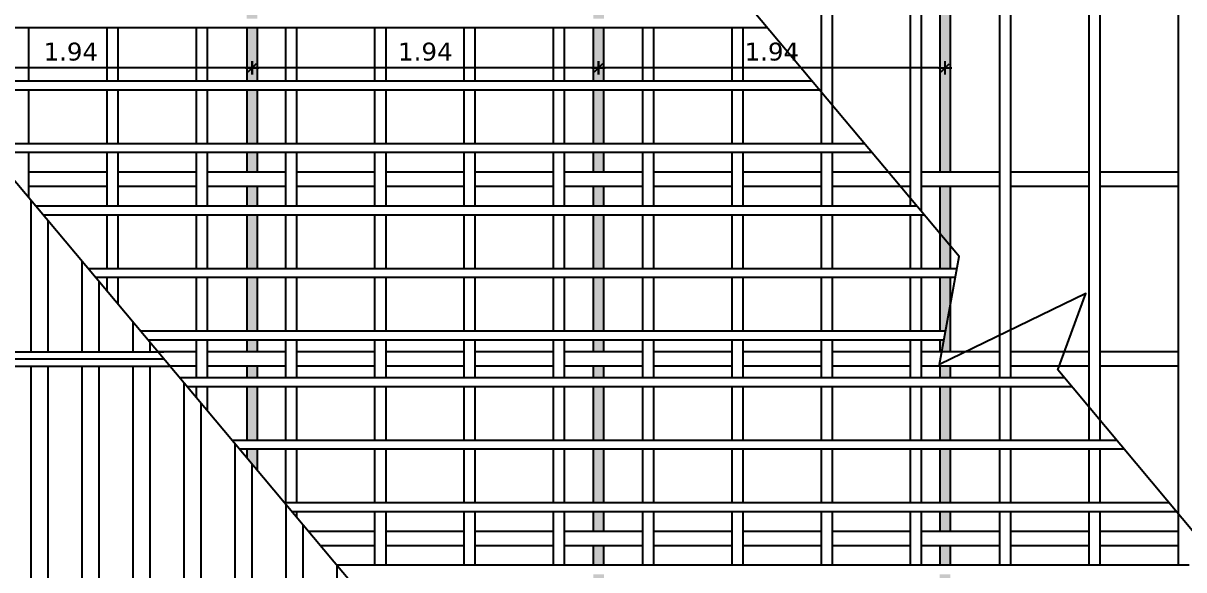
# Model space of a CAD drawing. Extents: x 249 to 354, y 55 to 132.
# Drawn here: x 333.51 to 340.01, y 94.4 to 97.46 of the extents above; entities that cross this region are included whole.
import ezdxf

# ---------------------------------------------------------------- set-up
doc = ezdxf.new("R2010")
doc.units = 0
doc.header["$LTSCALE"] = 0.005
doc.header["$PDMODE"] = 3
doc.linetypes.add('CONTINU', pattern=[0])
doc.layers.get('0').update_dxf_attribs({"linetype": 'CONTINUOUS'})
doc.layers.get('Defpoints').update_dxf_attribs({"linetype": 'CONTINUOUS'})
for name, color, linetype in [('01', 1, 'CONTINUOUS'), ('A-PISOS-NIVEL', 1, 'CONTINUOUS'), ('ARQ-CTA-1_075', 1, 'CONTINUOUS'), ('ARQ-MOB-VISTA', 1, 'CONTINU'), ('ARQ-SMB-1_100', 1, 'CONTINUOUS'), ('ARQ-TLH-VISTA1', 2, 'CONTINUOUS'), ('ARQ-TLH-VISTA2', 1, 'CONTINUOUS'), ('EST-MAD-VISTA1', 2, 'CONTINUOUS')]:
    doc.layers.add(name, color=color, linetype=linetype)
doc.styles.add('FNDE Text Cota 0075', font='verdana.ttf', dxfattribs={"height": 0.1})
doc.dimstyles.new('FNDE 1-075', dxfattribs={"dimscale": 2.5, "dimtxt": 0.1, "dimasz": 0.015, "dimexe": 0.15, "dimexo": 0.15, "dimgap": 0.015, "dimtad": 1, "dimzin": 4, "dimdsep": 46, "dimtxsty": 'FNDE Text Cota 0075', "dimblk": 'tic', "dimcen": 0.025, "dimdle": 0.15, "dimse1": 1, "dimse2": 1, "dimclrd": 251, "dimclre": 251, "dimclrt": 256, "dimaunit": 1, "dimadec": 3, "dimazin": 0, "dimtfac": 1, "dimtix": 1, "dimtmove": 2, "dimatfit": 3, "dimldrblk": 'DOTSMALL', "dimfxl": 0.15, "dimtvp": 1, "dimtolj": 1, "dimtzin": 0, "dimarcsym": 0})
pattern_1 = [(90, (167.2492, 182.55026), (-0.28575, 6e-17), []), (90, (167.34446, 182.64551), (-0.28575, 6e-17), [])]

# ---------------------------------------------------------------- blocks, each defined once
blk = doc.blocks.new('tic')
at = {"color": 251}
for p, q in [((-1, 0), (1, 0)), ((0, -1), (0, 1))]:
    blk.add_line(p, q, dxfattribs=at)
blk.add_line((-0.6, -0.6), (0.6, 0.6))
blk = doc.blocks.new('*D72')
at = {"layer": 'ARQ-CTA-1_075', "color": 251, "lineweight": -2, "transparency": 16777216}
blk.add_line((340.2556, 95.619), (340.2556, 96.5508), dxfattribs=at)
at = {"layer": 'Defpoints', "color": 0, "transparency": 16777216}
for p in [(339.8741, 96.5883), (340.2556, 96.5883), (339.8439, 95.5815)]:
    blk.add_point(p, dxfattribs=at)
at = {"layer": 'ARQ-CTA-1_075', "color": 251, "lineweight": -2, "transparency": 16777216, "xscale": 0.0375, "yscale": 0.0375, "zscale": 0.0375}
for p, rotation in [((340.2556, 96.5883), 90), ((340.2556, 95.5815), 270)]:
    blk.add_blockref('tic', p, dxfattribs=dict(at, rotation=rotation))
at = {"layer": 'ARQ-CTA-1_075', "transparency": 16777216, "insert": (340.1661, 96.0849), "char_height": 0.1, "attachment_point": 5, "rotation": 90, "style": 'FNDE Text Cota 0075'}
blk.add_mtext('\\A1;1.00', dxfattribs=at)
blk = doc.blocks.new('_DotSmall')
at = {"color": 0, "linetype": 'ByBlock', "const_width": 0.5}
blk.add_lwpolyline([(-0.0625, 0, 1), (0.0625, 0, 1)], format="xyb", close=True, dxfattribs=at)
blk = doc.blocks.new('*D73')
at = {"layer": 'ARQ-CTA-1_075', "color": 251, "lineweight": -2, "transparency": 16777216}
blk.add_line((340.2556, 96.6258), (340.2556, 97.547), dxfattribs=at)
at = {"layer": 'Defpoints', "color": 0, "transparency": 16777216}
for p in [(339.8385, 97.5845), (340.2556, 97.5845), (339.8668, 96.5883)]:
    blk.add_point(p, dxfattribs=at)
at = {"layer": 'ARQ-CTA-1_075', "color": 251, "lineweight": -2, "transparency": 16777216, "xscale": 0.0375, "yscale": 0.0375, "zscale": 0.0375}
for p, rotation in [((340.2556, 97.5845), 90), ((340.2556, 96.5883), 270)]:
    blk.add_blockref('tic', p, dxfattribs=dict(at, rotation=rotation))
at = {"layer": 'ARQ-CTA-1_075', "transparency": 16777216, "insert": (340.1661, 97.0864), "char_height": 0.1, "attachment_point": 5, "rotation": 90, "style": 'FNDE Text Cota 0075'}
blk.add_mtext('\\A1;1.00', dxfattribs=at)
blk = doc.blocks.new('*D66')
at = {"layer": 'ARQ-CTA-1_075', "color": 251, "lineweight": -2, "transparency": 16777216}
blk.add_line((338.6367, 97.2126), (336.7712, 97.2126), dxfattribs=at)
at = {"layer": 'Defpoints', "color": 0, "transparency": 16777216}
for p in [(336.7337, 97.2126), (336.7337, 95.7843), (338.6742, 95.7843)]:
    blk.add_point(p, dxfattribs=at)
at = {"layer": 'ARQ-CTA-1_075', "color": 251, "lineweight": -2, "transparency": 16777216, "xscale": 0.0375, "yscale": 0.0375, "zscale": 0.0375, "rotation": 180}
blk.add_blockref('tic', (336.7337, 97.2126), dxfattribs=at)
at = {"layer": 'ARQ-CTA-1_075', "color": 251, "lineweight": -2, "transparency": 16777216, "xscale": 0.0375, "yscale": 0.0375, "zscale": 0.0375}
blk.add_blockref('tic', (338.6742, 97.2126), dxfattribs=at)
at = {"layer": 'ARQ-CTA-1_075', "transparency": 16777216, "insert": (337.7039, 97.3021), "char_height": 0.1, "attachment_point": 5, "style": 'FNDE Text Cota 0075'}
blk.add_mtext('\\A1;1.94', dxfattribs=at)
blk = doc.blocks.new('*D63')
at = {"layer": 'ARQ-CTA-1_075', "color": 251, "lineweight": -2, "transparency": 16777216}
blk.add_line((336.6962, 97.2126), (334.8307, 97.2126), dxfattribs=at)
at = {"layer": 'Defpoints', "color": 0, "transparency": 16777216}
for p in [(334.7932, 97.2126), (334.7932, 95.7843), (336.7337, 95.7843)]:
    blk.add_point(p, dxfattribs=at)
at = {"layer": 'ARQ-CTA-1_075', "color": 251, "lineweight": -2, "transparency": 16777216, "xscale": 0.0375, "yscale": 0.0375, "zscale": 0.0375, "rotation": 180}
blk.add_blockref('tic', (334.7932, 97.2126), dxfattribs=at)
at = {"layer": 'ARQ-CTA-1_075', "color": 251, "lineweight": -2, "transparency": 16777216, "xscale": 0.0375, "yscale": 0.0375, "zscale": 0.0375}
blk.add_blockref('tic', (336.7337, 97.2126), dxfattribs=at)
at = {"layer": 'ARQ-CTA-1_075', "transparency": 16777216, "insert": (335.7634, 97.3021), "char_height": 0.1, "attachment_point": 5, "style": 'FNDE Text Cota 0075'}
blk.add_mtext('\\A1;1.94', dxfattribs=at)
blk = doc.blocks.new('*D64')
at = {"layer": 'ARQ-CTA-1_075', "color": 251, "lineweight": -2, "transparency": 16777216}
blk.add_line((334.7557, 97.2126), (332.8902, 97.2126), dxfattribs=at)
at = {"layer": 'Defpoints', "color": 0, "transparency": 16777216}
for p in [(332.8527, 97.2126), (332.8527, 95.7843), (334.7932, 95.7843)]:
    blk.add_point(p, dxfattribs=at)
at = {"layer": 'ARQ-CTA-1_075', "color": 251, "lineweight": -2, "transparency": 16777216, "xscale": 0.0375, "yscale": 0.0375, "zscale": 0.0375, "rotation": 180}
blk.add_blockref('tic', (332.8527, 97.2126), dxfattribs=at)
at = {"layer": 'ARQ-CTA-1_075', "color": 251, "lineweight": -2, "transparency": 16777216, "xscale": 0.0375, "yscale": 0.0375, "zscale": 0.0375}
blk.add_blockref('tic', (334.7932, 97.2126), dxfattribs=at)
at = {"layer": 'ARQ-CTA-1_075', "transparency": 16777216, "insert": (333.7776, 97.3021), "char_height": 0.1, "attachment_point": 5, "style": 'FNDE Text Cota 0075'}
blk.add_mtext('\\A1;1.94', dxfattribs=at)

msp = doc.modelspace()

# ---------------------------------------------------------------- hatches: boundary and pattern name
at = {"layer": '01', "linetype": 'Continuous'}
h = msp.add_hatch(color=251, dxfattribs=at)
h.dxf.hatch_style = 1
h.paths.add_polyline_path([(334.7632, 99.3565), (334.8232, 99.3565), (334.8232, 99.2367), (334.7632, 99.2367)])
h.paths.add_polyline_path([(334.7632, 99.1867), (334.8232, 99.1867), (334.8232, 98.8867), (334.7632, 98.8867)])
h.paths.add_polyline_path([(334.7632, 98.8367), (334.8232, 98.8367), (334.8232, 98.6207), (334.7632, 98.6207)])
h.paths.add_polyline_path([(334.7632, 98.4868), (334.8232, 98.4868), (334.8232, 98.1869), (334.7632, 98.1869)])
h.paths.add_polyline_path([(334.7632, 98.5407), (334.8232, 98.5407), (334.8232, 98.5368), (334.7632, 98.5368)])
h.paths.add_polyline_path([(334.7632, 97.5445), (334.8232, 97.5445), (334.8232, 97.487), (334.7632, 97.487)])
h.paths.add_polyline_path([(334.7632, 97.7869), (334.8232, 97.7869), (334.8232, 97.6245), (334.7632, 97.6245)])
h.paths.add_polyline_path([(334.7632, 98.1369), (334.8232, 98.1369), (334.8232, 97.8369), (334.7632, 97.8369)])
h.paths.add_polyline_path([(334.7632, 97.437), (334.8232, 97.437), (334.8232, 97.137), (334.7632, 97.137)])
h.paths.add_polyline_path([(334.7632, 97.087), (334.8232, 97.087), (334.8232, 96.7871), (334.7632, 96.7871)])
h.paths.add_polyline_path([(334.7632, 96.7371), (334.8232, 96.7371), (334.8232, 96.6283), (334.7632, 96.6283)])
h.paths.add_polyline_path([(334.7632, 96.5483), (334.8232, 96.5483), (334.8232, 96.4371), (334.7632, 96.4371)])
h.paths.add_polyline_path([(334.7632, 96.3871), (334.8232, 96.3871), (334.8232, 96.0872), (334.7632, 96.0872)])
h.paths.add_polyline_path([(334.7632, 96.0372), (334.8232, 96.0372), (334.8232, 95.7372), (334.7632, 95.7372)])
h.paths.add_polyline_path([(334.7632, 95.6872), (334.8232, 95.6872), (334.8232, 95.6215), (334.7632, 95.6215)])
h.paths.add_polyline_path([(334.7632, 95.5415), (334.8232, 95.5415), (334.8232, 95.4759), (334.7632, 95.4759)])
h.paths.add_polyline_path([(334.7632, 95.4259), (334.8232, 95.4259), (334.8232, 95.1259), (334.7632, 95.1259)])
h.paths.add_polyline_path([(334.7632, 95.0759), (334.8232, 95.0759), (334.8232, 94.956), (334.7632, 95.0275)])
h = msp.add_hatch(color=251, dxfattribs=at)
h.dxf.hatch_style = 1
h.paths.add_polyline_path([(336.7037, 96.5483), (336.7637, 96.5483), (336.7637, 96.4371), (336.7037, 96.4371)])
h.paths.add_polyline_path([(336.7037, 96.7371), (336.7637, 96.7371), (336.7637, 96.6283), (336.7037, 96.6283)])
h.paths.add_polyline_path([(336.7037, 97.087), (336.7637, 97.087), (336.7637, 96.7871), (336.7037, 96.7871)])
h.paths.add_polyline_path([(336.7037, 97.437), (336.7637, 97.437), (336.7637, 97.137), (336.7037, 97.137)])
h.paths.add_polyline_path([(336.7037, 97.5445), (336.7637, 97.5445), (336.7637, 97.487), (336.7037, 97.487)])
h.paths.add_polyline_path([(336.7037, 97.7869), (336.7637, 97.7869), (336.7637, 97.6245), (336.7037, 97.6245)])
h.paths.add_polyline_path([(336.7037, 98.4868), (336.7637, 98.4868), (336.7637, 98.1869), (336.7037, 98.1869)])
h.paths.add_polyline_path([(336.7037, 98.1369), (336.7637, 98.1369), (336.7637, 97.8369), (336.7037, 97.8369)])
h.paths.add_polyline_path([(336.7037, 99.3565), (336.7637, 99.3565), (336.7637, 98.6207), (336.7037, 98.6207)])
h.paths.add_polyline_path([(336.7037, 98.5407), (336.7524, 98.5407), (336.7557, 98.5368), (336.7037, 98.5368)])
h.paths.add_polyline_path([(336.7524, 98.5407), (336.7637, 98.5407), (336.7637, 98.5273)])
h.paths.add_polyline_path([(336.7037, 96.3871), (336.7637, 96.3871), (336.7637, 96.0872), (336.7037, 96.0872)])
h.paths.add_polyline_path([(336.7037, 96.0372), (336.7637, 96.0372), (336.7637, 95.7372), (336.7037, 95.7372)])
h.paths.add_polyline_path([(336.7037, 95.6872), (336.7637, 95.6872), (336.7637, 95.6215), (336.7037, 95.6215)])
h.paths.add_polyline_path([(336.7037, 95.5415), (336.7637, 95.5415), (336.7637, 95.4759), (336.7037, 95.4759)])
h.paths.add_polyline_path([(336.7037, 95.4259), (336.7637, 95.4259), (336.7637, 95.1259), (336.7037, 95.1259)])
h.paths.add_polyline_path([(336.7037, 95.0759), (336.7637, 95.0759), (336.7637, 94.776), (336.7037, 94.776)])
h.paths.add_polyline_path([(336.7037, 94.726), (336.7637, 94.726), (336.7637, 94.6148), (336.7037, 94.6148)])
h.paths.add_polyline_path([(336.7037, 94.5348), (336.7637, 94.5348), (336.7637, 94.426), (336.7037, 94.426)])
h.paths.add_polyline_path([(336.7037, 94.376), (336.7637, 94.376), (336.7637, 94.0761), (336.7037, 94.0761)])
h.paths.add_polyline_path([(336.7037, 94.0261), (336.7637, 94.0261), (336.7636, 93.7261), (336.7036, 93.7261)])
h.paths.add_polyline_path([(336.7036, 93.6761), (336.7636, 93.6761), (336.7636, 93.6186), (336.7036, 93.6186)])
h.paths.add_polyline_path([(336.7036, 93.5386), (336.7636, 93.5386), (336.7636, 93.3762), (336.7036, 93.3762)])
h.paths.add_polyline_path([(336.7036, 92.9762), (336.7636, 92.9762), (336.7636, 92.6763), (336.7353, 92.6763), (336.7036, 92.714)])
h.paths.add_polyline_path([(336.7036, 93.3262), (336.7636, 93.3262), (336.7636, 93.0262), (336.7036, 93.0262)])
h = msp.add_hatch(color=251, dxfattribs=at)
h.dxf.hatch_style = 1
h.paths.add_polyline_path([(338.6442, 91.9264), (338.7042, 91.9264), (338.7042, 91.8065), (338.6442, 91.8065)])
h.paths.add_polyline_path([(338.6442, 92.2763), (338.7042, 92.2763), (338.7042, 91.9764), (338.6442, 91.9764)])
h.paths.add_polyline_path([(338.6442, 92.5424), (338.7042, 92.5424), (338.7042, 92.3263), (338.6442, 92.3263)])
h.paths.add_polyline_path([(338.6442, 92.9762), (338.7042, 92.9762), (338.7042, 92.6763), (338.6442, 92.6763)])
h.paths.add_polyline_path([(338.6442, 92.6263), (338.7042, 92.6263), (338.7042, 92.6224), (338.6442, 92.6224)])
h.paths.add_polyline_path([(338.6442, 93.3262), (338.7042, 93.3262), (338.7042, 93.0262), (338.6442, 93.0262)])
h.paths.add_polyline_path([(338.6442, 93.6761), (338.7042, 93.6761), (338.7042, 93.6186), (338.6442, 93.6186)])
h.paths.add_polyline_path([(338.6442, 94.026), (338.7042, 94.026), (338.7042, 93.7261), (338.6442, 93.7261)])
h.paths.add_polyline_path([(338.6442, 94.376), (338.7042, 94.376), (338.7042, 94.076), (338.6442, 94.076)])
h.paths.add_polyline_path([(338.6442, 93.5386), (338.7042, 93.5386), (338.7042, 93.3762), (338.6442, 93.3762)])
h.paths.add_polyline_path([(338.6442, 94.5348), (338.7042, 94.5348), (338.7042, 94.426), (338.6442, 94.426)])
h.paths.add_polyline_path([(338.6442, 94.7259), (338.7042, 94.7259), (338.7042, 94.6148), (338.6442, 94.6148)])
h.paths.add_polyline_path([(338.6442, 95.0759), (338.7042, 95.0759), (338.7042, 94.7759), (338.6442, 94.7759)])
h.paths.add_polyline_path([(338.6442, 95.4258), (338.7042, 95.4258), (338.7042, 95.1259), (338.6442, 95.1259)])
h.paths.add_polyline_path([(338.6442, 95.5415), (338.7042, 95.5415), (338.7042, 95.4758), (338.6442, 95.4758)])
h.paths.add_polyline_path([(338.6442, 95.6873), (338.6684, 95.6873), (338.6565, 95.6215), (338.6442, 95.6215)])
h.paths.add_polyline_path([(338.6684, 95.6873), (338.7042, 95.8838), (338.7042, 95.6215), (338.6565, 95.6215)])
h.paths.add_polyline_path([(338.6442, 96.0372), (338.7042, 96.0372), (338.7042, 95.8838), (338.6775, 95.7373), (338.6442, 95.7373)])
h.paths.add_polyline_path([(338.6442, 96.2852), (338.7042, 96.2137), (338.7042, 96.0872), (338.6442, 96.0872)])
h.paths.add_polyline_path([(338.6442, 96.5483), (338.7042, 96.5483), (338.7042, 96.2137), (338.6442, 96.2852)])
h.paths.add_polyline_path([(338.6442, 97.5445), (338.7042, 97.5445), (338.7042, 96.6283), (338.6442, 96.6283)])
h.paths.add_polyline_path([(338.6442, 98.5407), (338.7042, 98.5407), (338.7042, 98.5368), (338.7042, 97.6245), (338.6442, 97.6245)])
h.paths.add_polyline_path([(338.6442, 99.3565), (338.7042, 99.3565), (338.7042, 98.6207), (338.6442, 98.6207)])
at = {"layer": 'ARQ-MOB-VISTA'}
h = msp.add_hatch(dxfattribs=at)
h.set_pattern_fill('ANSI32', color=256, scale=0.03, angle=45, style=0)
h.set_pattern_definition(pattern_1)
h.paths.add_polyline_path([(312.8257, 97.2486), (313.5972, 97.2486), (313.2115, 97.6197)], flags=16)
edge = h.paths.add_edge_path()
edge.add_line((334.265, 95.6215), (330.2515, 100.4065))
edge.add_line((330.2515, 100.4065), (286.3924, 100.4065))
edge.add_line((286.3924, 100.4065), (291.1957, 95.6215))
edge.add_line((291.1957, 95.6215), (334.2985, 95.6215))
h = msp.add_hatch(dxfattribs=at)
h.set_pattern_fill('ANSI32', color=256, scale=0.03, angle=45, style=0)
h.set_pattern_definition(pattern_1)
h.paths.add_polyline_path([(338.3455, 90.7565), (334.332, 95.5415), (291.1957, 95.5415), (286.3923, 90.7565)])
h.paths.add_polyline_path([(313.2115, 93.5434), (313.5972, 93.9145), (312.8257, 93.9145)], flags=16)

# ---------------------------------------------------------------- linework, layer by layer
at = {"layer": 'A-PISOS-NIVEL', "color": 2}
for p, q in [((338.3455, 90.7565), (330.2515, 100.4065)), ((291.1957, 95.6215), (334.2985, 95.6215)), ((291.1792, 95.5815), (334.2985, 95.5815)), ((291.1957, 95.5415), (334.3321, 95.5415))]:
    msp.add_line(p, q, dxfattribs=at)
at = {"layer": 'ARQ-SMB-1_100', "color": 1}
msp.add_lwpolyline([(343.8549, 90.0816), (339.3056, 95.5209), (339.4632, 95.9491), (338.6435, 95.5503), (338.7536, 96.1549), (334.5997, 101.1073)], dxfattribs=at)
at = {"layer": 'ARQ-TLH-VISTA1', "color": 3}
for p, q in [((333.9812, 96.6283), (333.5412, 96.6283)), ((334.4812, 96.6283), (334.0412, 96.6283)), ((334.9812, 96.6283), (334.5412, 96.6283)), ((335.4812, 96.6283), (335.0412, 96.6283)), ((335.9812, 96.6283), (335.5412, 96.6283)), ((336.4812, 96.6283), (336.0412, 96.6283)), ((336.9812, 96.6283), (336.5412, 96.6283)), ((337.4812, 96.6283), (337.0412, 96.6283)), ((337.9812, 96.6283), (337.5412, 96.6283)), ((338.4812, 96.6283), (338.0412, 96.6283)), ((338.9812, 96.6283), (338.5412, 96.6283)), ((339.4812, 96.6283), (339.0412, 96.6283)), ((339.9812, 96.6283), (339.5412, 96.6283)), ((333.9812, 96.5483), (333.5412, 96.5483)), ((334.4812, 96.5483), (334.0412, 96.5483)), ((334.9812, 96.5483), (334.5412, 96.5483)), ((335.4812, 96.5483), (335.0412, 96.5483)), ((335.9812, 96.5483), (335.5412, 96.5483)), ((336.4812, 96.5483), (336.0412, 96.5483)), ((336.9812, 96.5483), (336.5412, 96.5483)), ((337.4812, 96.5483), (337.0412, 96.5483)), ((337.9812, 96.5483), (337.5412, 96.5483)), ((338.4812, 96.5483), (338.0412, 96.5483)), ((338.9812, 96.5483), (338.5412, 96.5483)), ((339.4812, 96.5483), (339.0412, 96.5483)), ((339.9812, 96.5483), (339.5412, 96.5483)), ((334.4812, 95.6215), (334.265, 95.6215)), ((334.2879, 95.6215), (334.265, 95.6215)), ((334.9812, 95.6215), (334.5412, 95.6215)), ((335.4812, 95.6215), (335.0412, 95.6215)), ((335.9812, 95.6215), (335.5412, 95.6215)), ((336.4812, 95.6215), (336.0412, 95.6215)), ((336.9812, 95.6215), (336.5412, 95.6215)), ((337.4812, 95.6215), (337.0412, 95.6215)), ((337.9812, 95.6215), (337.5412, 95.6215)), ((338.4812, 95.6215), (338.0412, 95.6215)), ((338.9812, 95.6215), (338.5412, 95.6215)), ((339.4812, 95.6215), (339.0412, 95.6215)), ((339.9812, 95.6215), (339.5412, 95.6215)), ((334.4812, 95.5415), (334.3321, 95.5415)), ((334.9812, 95.5415), (334.5412, 95.5415)), ((335.4812, 95.5415), (335.0412, 95.5415)), ((335.9812, 95.5415), (335.5412, 95.5415)), ((336.4812, 95.5415), (336.0412, 95.5415)), ((336.9812, 95.5415), (336.5412, 95.5415)), ((337.4812, 95.5415), (337.0412, 95.5415)), ((337.9812, 95.5415), (337.5412, 95.5415)), ((338.4812, 95.5415), (338.0412, 95.5415)), ((338.9812, 95.5415), (338.5412, 95.5415)), ((339.4812, 95.5415), (339.0412, 95.5415)), ((339.9812, 95.5415), (339.5412, 95.5415)), ((335.4812, 94.6148), (335.1093, 94.6148)), ((335.9812, 94.6148), (335.5412, 94.6148)), ((336.4812, 94.6148), (336.0412, 94.6148)), ((336.9812, 94.6148), (336.5412, 94.6148)), ((337.4812, 94.6148), (337.0412, 94.6148)), ((337.9812, 94.6148), (337.5412, 94.6148)), ((338.4812, 94.6148), (338.0412, 94.6148)), ((338.9812, 94.6148), (338.5412, 94.6148)), ((339.4812, 94.6148), (339.0412, 94.6148)), ((339.9812, 94.6148), (339.5412, 94.6148)), ((335.4812, 94.5348), (335.1764, 94.5348)), ((335.9812, 94.5348), (335.5412, 94.5348)), ((336.4812, 94.5348), (336.0412, 94.5348)), ((336.9812, 94.5348), (336.5412, 94.5348)), ((337.4812, 94.5348), (337.0412, 94.5348)), ((337.9812, 94.5348), (337.5412, 94.5348)), ((338.4812, 94.5348), (338.0412, 94.5348)), ((338.9812, 94.5348), (338.5412, 94.5348)), ((339.4812, 94.5348), (339.0412, 94.5348)), ((339.9812, 94.5348), (339.5412, 94.5348))]:
    msp.add_line(p, q, dxfattribs=at)
at = {"layer": 'ARQ-TLH-VISTA1'}
for points in [[(337.9812, 96.7871), (337.9812, 100.2865)], [(338.0412, 100.2865), (338.0412, 96.7871)], [(338.4812, 96.4371), (338.4812, 100.2865)], [(338.5412, 100.2865), (338.5412, 96.4081)], [(338.9812, 95.4758), (338.9812, 100.2865)], [(339.0412, 100.2865), (339.0412, 95.4758)], [(339.4812, 95.1259), (339.4812, 100.2865)], [(339.5412, 100.2865), (339.5412, 95.1259)], [(339.9812, 94.426), (339.9812, 100.2865)], [(333.5412, 97.4369), (333.5412, 97.137)], [(333.9812, 97.137), (333.9812, 97.437)], [(334.0412, 97.437), (334.0412, 97.137)], [(334.4812, 97.137), (334.4812, 97.437)], [(334.5412, 97.437), (334.5412, 97.137)], [(334.9812, 97.137), (334.9812, 97.437)], [(335.0412, 97.437), (335.0412, 97.137)], [(335.4812, 97.137), (335.4812, 97.437)], [(335.5412, 97.437), (335.5412, 97.137)], [(335.9812, 97.137), (335.9812, 97.437)], [(336.0412, 97.437), (336.0412, 97.137)], [(336.4812, 97.137), (336.4812, 97.437)], [(336.5412, 97.437), (336.5412, 97.137)], [(336.9812, 97.137), (336.9812, 97.437)], [(337.0412, 97.437), (337.0412, 97.137)], [(337.4812, 97.137), (337.4812, 97.437)], [(337.5412, 97.437), (337.5412, 97.137)], [(333.5412, 97.087), (333.5412, 96.7871)], [(333.9812, 96.7871), (333.9812, 97.087)], [(334.0412, 97.087), (334.0412, 96.7871)], [(334.4812, 96.7871), (334.4812, 97.087)], [(334.5412, 97.087), (334.5412, 96.7871)], [(334.9812, 96.7871), (334.9812, 97.087)], [(335.0412, 97.087), (335.0412, 96.7871)], [(335.4812, 96.7871), (335.4812, 97.087)], [(335.5412, 97.087), (335.5412, 96.7871)], [(335.9812, 96.7871), (335.9812, 97.087)], [(336.0412, 97.087), (336.0412, 96.7871)], [(336.4812, 96.7871), (336.4812, 97.087)], [(336.5412, 97.087), (336.5412, 96.7871)], [(336.9812, 96.7871), (336.9812, 97.087)], [(337.0412, 97.087), (337.0412, 96.7871)], [(337.4812, 96.7871), (337.4812, 97.087)], [(337.5412, 97.087), (337.5412, 96.7871)], [(333.5412, 96.7371), (333.5412, 96.4845)], [(333.9812, 96.4371), (333.9812, 96.7371)], [(334.0412, 96.7371), (334.0412, 96.4371)], [(334.4812, 96.4371), (334.4812, 96.7371)], [(334.5412, 96.7371), (334.5412, 96.4371)], [(334.9812, 96.4371), (334.9812, 96.7371)], [(335.0412, 96.7371), (335.0412, 96.4371)], [(335.4812, 96.4371), (335.4812, 96.7371)], [(335.5412, 96.7371), (335.5412, 96.4371)], [(335.9812, 96.4371), (335.9812, 96.7371)], [(336.0412, 96.7371), (336.0412, 96.4371)], [(336.4812, 96.4371), (336.4812, 96.7371)], [(336.5412, 96.7371), (336.5412, 96.4371)], [(336.9812, 96.4371), (336.9812, 96.7371)], [(337.0412, 96.7371), (337.0412, 96.4371)], [(337.4812, 96.4371), (337.4812, 96.7371)], [(337.5412, 96.7371), (337.5412, 96.4371)], [(337.9812, 96.4371), (337.9812, 96.7371)], [(338.0412, 96.7371), (338.0412, 96.4371)], [(333.9812, 96.0872), (333.9812, 96.3871)], [(334.0412, 96.3871), (334.0412, 96.0872)], [(334.4812, 96.0872), (334.4812, 96.3871)], [(334.5412, 96.3871), (334.5412, 96.0872)], [(334.9812, 96.0872), (334.9812, 96.3871)], [(335.0412, 96.3871), (335.0412, 96.0872)], [(335.4812, 96.0872), (335.4812, 96.3871)], [(335.5412, 96.3871), (335.5412, 96.0872)], [(335.9812, 96.0872), (335.9812, 96.3871)], [(336.0412, 96.3871), (336.0412, 96.0872)], [(336.4812, 96.0872), (336.4812, 96.3871)], [(336.5412, 96.3871), (336.5412, 96.0872)], [(336.9812, 96.0872), (336.9812, 96.3871)], [(337.0412, 96.3871), (337.0412, 96.0872)], [(337.4812, 96.0872), (337.4812, 96.3871)], [(337.5412, 96.3871), (337.5412, 96.0872)], [(337.9812, 96.0872), (337.9812, 96.3871)], [(338.0412, 96.3871), (338.0412, 96.0872)], [(338.4812, 96.0872), (338.4812, 96.3871)], [(338.5412, 96.3871), (338.5412, 96.0872)], [(333.9812, 95.9599), (333.9812, 96.0372)], [(334.0412, 96.0372), (334.0412, 95.8883)], [(334.4812, 95.7372), (334.4812, 96.0372)], [(334.5412, 96.0372), (334.5412, 95.7372)], [(334.9812, 95.7372), (334.9812, 96.0372)], [(335.0412, 96.0372), (335.0412, 95.7372)], [(335.4812, 95.7372), (335.4812, 96.0372)], [(335.5412, 96.0372), (335.5412, 95.7372)], [(335.9812, 95.7372), (335.9812, 96.0372)], [(336.0412, 96.0372), (336.0412, 95.7372)], [(336.4812, 95.7372), (336.4812, 96.0372)], [(336.5412, 96.0372), (336.5412, 95.7372)], [(336.9812, 95.7372), (336.9812, 96.0372)], [(337.0412, 96.0372), (337.0412, 95.7372)], [(337.4812, 95.7372), (337.4812, 96.0372)], [(337.5412, 96.0372), (337.5412, 95.7372)], [(337.9812, 95.7372), (337.9812, 96.0372)], [(338.0412, 96.0372), (338.0412, 95.7372)], [(338.4812, 95.7373), (338.4812, 96.0372)], [(338.5412, 96.0372), (338.5412, 95.7373)], [(334.4812, 95.4759), (334.4812, 95.6872)], [(334.5412, 95.6872), (334.5412, 95.4759)], [(334.9812, 95.4759), (334.9812, 95.6872)], [(335.0412, 95.6872), (335.0412, 95.4759)], [(335.4812, 95.4759), (335.4812, 95.6872)], [(335.5412, 95.6872), (335.5412, 95.4759)], [(335.9812, 95.4759), (335.9812, 95.6872)], [(336.0412, 95.6872), (336.0412, 95.4759)], [(336.4812, 95.4759), (336.4812, 95.6872)], [(336.5412, 95.6872), (336.5412, 95.4759)], [(336.9812, 95.4759), (336.9812, 95.6872)], [(337.0412, 95.6872), (337.0412, 95.4759)], [(337.4812, 95.4758), (337.4812, 95.6872)], [(337.5412, 95.6872), (337.5412, 95.4758)], [(337.9812, 95.4758), (337.9812, 95.6872)], [(338.0412, 95.6872), (338.0412, 95.4758)], [(338.4812, 95.4758), (338.4812, 95.6873)], [(338.5412, 95.6873), (338.5412, 95.4758)], [(334.4812, 95.3637), (334.4812, 95.4259)], [(334.5412, 95.4259), (334.5412, 95.2922)], [(334.9812, 95.1259), (334.9812, 95.4259)], [(335.0412, 95.4259), (335.0412, 95.1259)], [(335.4812, 95.1259), (335.4812, 95.4259)], [(335.5412, 95.4259), (335.5412, 95.1259)], [(335.9812, 95.1259), (335.9812, 95.4259)], [(336.0412, 95.4259), (336.0412, 95.1259)], [(336.4812, 95.1259), (336.4812, 95.4259)], [(336.5412, 95.4259), (336.5412, 95.1259)], [(336.9812, 95.1259), (336.9812, 95.4259)], [(337.0412, 95.4259), (337.0412, 95.1259)], [(337.4812, 95.1259), (337.4812, 95.4258)], [(337.5412, 95.4258), (337.5412, 95.1259)], [(337.9812, 95.1259), (337.9812, 95.4258)], [(338.0412, 95.4258), (338.0412, 95.1259)], [(338.4812, 95.1259), (338.4812, 95.4258)], [(338.5412, 95.4258), (338.5412, 95.1259)], [(338.9812, 95.1259), (338.9812, 95.4258)], [(339.0412, 95.4258), (339.0412, 95.1259)], [(334.9812, 94.7676), (334.9812, 95.0759)], [(335.0412, 95.0759), (335.0412, 94.776)], [(335.4812, 94.776), (335.4812, 95.0759)], [(335.5412, 95.0759), (335.5412, 94.776)], [(335.9812, 94.776), (335.9812, 95.0759)], [(336.0412, 95.0759), (336.0412, 94.776)], [(336.4812, 94.776), (336.4812, 95.0759)], [(336.5412, 95.0759), (336.5412, 94.776)], [(336.9812, 94.776), (336.9812, 95.0759)], [(337.0412, 95.0759), (337.0412, 94.776)], [(337.4812, 94.776), (337.4812, 95.0759)], [(337.5412, 95.0759), (337.5412, 94.776)], [(337.9812, 94.7759), (337.9812, 95.0759)], [(338.0412, 95.0759), (338.0412, 94.7759)], [(338.4812, 94.7759), (338.4812, 95.0759)], [(338.5412, 95.0759), (338.5412, 94.7759)], [(338.9812, 94.7759), (338.9812, 95.0759)], [(339.0412, 95.0759), (339.0412, 94.7759)], [(339.4812, 94.7759), (339.4812, 95.0759)], [(339.5412, 95.0759), (339.5412, 94.7759)], [(335.0412, 94.726), (335.0412, 94.6961)], [(335.4812, 94.426), (335.4812, 94.726)], [(335.5412, 94.726), (335.5412, 94.426)], [(335.9812, 94.426), (335.9812, 94.726)], [(336.0412, 94.726), (336.0412, 94.426)], [(336.4812, 94.426), (336.4812, 94.726)], [(336.5412, 94.726), (336.5412, 94.426)], [(336.9812, 94.426), (336.9812, 94.726)], [(337.0412, 94.726), (337.0412, 94.426)], [(337.4812, 94.426), (337.4812, 94.726)], [(337.5412, 94.726), (337.5412, 94.426)], [(337.9812, 94.426), (337.9812, 94.7259)], [(338.0412, 94.7259), (338.0412, 94.426)], [(338.4812, 94.426), (338.4812, 94.7259)], [(338.5412, 94.7259), (338.5412, 94.426)], [(338.9812, 94.426), (338.9812, 94.7259)], [(339.0412, 94.7259), (339.0412, 94.426)], [(339.4812, 94.426), (339.4812, 94.7259)], [(339.5412, 94.7259), (339.5412, 94.426)]]:
    msp.add_lwpolyline(points, dxfattribs=at)
at = {"layer": 'ARQ-TLH-VISTA2', "color": 1}
for p, q in [((337.6782, 97.437), (332.7423, 97.4369)), ((337.9298, 97.137), (332.9938, 97.137)), ((337.9717, 97.087), (333.0358, 97.087)), ((338.2233, 96.7871), (333.2874, 96.7871)), ((338.2652, 96.7371), (333.3293, 96.7371)), ((338.5168, 96.4371), (333.5809, 96.4371)), ((338.5587, 96.3871), (333.6228, 96.3871)), ((338.7412, 96.0872), (333.8744, 96.0872)), ((338.7321, 96.0372), (333.9163, 96.0372)), ((338.6775, 95.7373), (334.1679, 95.7372)), ((338.6684, 95.6873), (334.2098, 95.6872)), ((339.3433, 95.4758), (334.3871, 95.4759)), ((339.3851, 95.4258), (334.429, 95.4259)), ((339.636, 95.1259), (334.6806, 95.1259)), ((339.6778, 95.0759), (334.7226, 95.0759)), ((338.9812, 94.7759), (334.9742, 94.776)), ((339.4812, 94.7759), (338.9812, 94.7759)), ((339.9287, 94.7759), (339.4812, 94.7759)), ((338.9812, 94.7259), (335.0161, 94.726)), ((339.4812, 94.7259), (338.9812, 94.7259)), ((339.9705, 94.7259), (339.4812, 94.7259)), ((339.0412, 94.426), (335.2677, 94.426)), ((339.5412, 94.426), (339.0412, 94.426)), ((340.0412, 94.426), (339.5412, 94.426))]:
    msp.add_line(p, q, dxfattribs=at)
at = {"layer": 'EST-MAD-VISTA1', "color": 4}
for points in [[(338.6442, 97.5445), (338.6442, 96.6283)], [(338.7042, 96.6283), (338.7042, 97.5445)], [(334.7632, 97.437), (334.7632, 97.137)], [(334.8232, 97.137), (334.8232, 97.437)], [(336.7037, 97.437), (336.7037, 97.137)], [(336.7637, 97.137), (336.7637, 97.437)], [(334.7632, 97.087), (334.7632, 96.7871)], [(334.8232, 96.7871), (334.8232, 97.087)], [(336.7037, 97.087), (336.7037, 96.7871)], [(336.7637, 96.7871), (336.7637, 97.087)], [(334.7632, 96.7371), (334.7632, 96.6283)], [(334.8232, 96.6283), (334.8232, 96.7371)], [(336.7037, 96.7371), (336.7037, 96.6283)], [(336.7637, 96.6283), (336.7637, 96.7371)], [(334.7632, 96.5483), (334.7632, 96.4371)], [(334.8232, 96.4371), (334.8232, 96.5483)], [(336.7037, 96.5483), (336.7037, 96.4371)], [(336.7637, 96.4371), (336.7637, 96.5483)], [(338.6442, 96.5483), (338.6442, 96.0872)], [(338.7042, 96.0872), (338.7042, 96.5483)], [(334.7632, 96.3871), (334.7632, 96.0872)], [(334.8232, 96.0872), (334.8232, 96.3871)], [(336.7037, 96.3871), (336.7037, 96.0872)], [(336.7637, 96.0872), (336.7637, 96.3871)], [(334.7632, 96.0372), (334.7632, 95.7372)], [(334.8232, 95.7372), (334.8232, 96.0372)], [(336.7037, 96.0372), (336.7037, 95.7372)], [(336.7637, 95.7372), (336.7637, 96.0372)], [(338.6442, 96.0372), (338.6442, 95.7373)], [(338.7042, 95.6215), (338.7042, 96.0372)], [(334.7632, 95.6872), (334.7632, 95.6215)], [(334.8232, 95.6215), (334.8232, 95.6872)], [(336.7037, 95.6872), (336.7037, 95.6215)], [(336.7637, 95.6215), (336.7637, 95.6872)], [(338.6442, 95.6873), (338.6442, 95.6215)], [(334.7632, 95.5415), (334.7632, 95.4759)], [(334.8232, 95.4759), (334.8232, 95.5415)], [(336.7037, 95.5415), (336.7037, 95.4759)], [(336.7637, 95.4759), (336.7637, 95.5415)], [(338.6442, 95.5415), (338.6442, 95.4758)], [(338.7042, 95.4758), (338.7042, 95.5415)], [(334.7632, 95.4259), (334.7632, 95.1259)], [(334.8232, 95.1259), (334.8232, 95.4259)], [(336.7037, 95.4259), (336.7037, 95.1259)], [(336.7637, 95.1259), (336.7637, 95.4259)], [(338.6442, 95.4258), (338.6442, 95.1259)], [(338.7042, 95.1259), (338.7042, 95.4258)], [(334.7632, 95.0759), (334.7632, 95.0275)], [(334.8232, 94.956), (334.8232, 95.0759)], [(336.7037, 95.0759), (336.7037, 94.776)], [(336.7637, 94.776), (336.7637, 95.0759)], [(338.6442, 95.0759), (338.6442, 94.7759)], [(338.7042, 94.7759), (338.7042, 95.0759)], [(336.7037, 94.726), (336.7037, 94.6148)], [(336.7637, 94.6148), (336.7637, 94.726)], [(338.6442, 94.7259), (338.6442, 94.6148)], [(338.7042, 94.6148), (338.7042, 94.7259)], [(336.7037, 94.5348), (336.7037, 94.426)], [(336.7637, 94.426), (336.7637, 94.5348)], [(338.6442, 94.5348), (338.6442, 94.426)], [(338.7042, 94.426), (338.7042, 94.5348)]]:
    msp.add_lwpolyline(points, dxfattribs=at)

# ---------------------------------------------------------------- dimensions: what is measured, and where the dimension line sits
at = {"layer": 'ARQ-CTA-1_075'}
for base, p1, p2, angle, picture, middle in [((340.2556, 97.5845), (339.8668, 96.5883), (339.8385, 97.5845), 90, '*D73', (340.1661, 97.0864)), ((334.7932, 97.2126), (336.7337, 95.7843), (334.7932, 95.7843), 180, '*D63', (335.7634, 97.3021)), ((336.7337, 97.2126), (338.6742, 95.7843), (336.7337, 95.7843), 180, '*D66', (337.7039, 97.3021))]:
    dim = msp.add_linear_dim(base=base, p1=p1, p2=p2, angle=angle, dimstyle='FNDE 1-075', dxfattribs=at)
    dim.commit()
    dim.dimension.update_dxf_attribs({"geometry": picture, "text_midpoint": middle})
dim = msp.add_linear_dim(base=(332.8527, 97.2126), p1=(334.7932, 95.7843), p2=(332.8527, 95.7843), angle=180, dimstyle='FNDE 1-075', dxfattribs=at)
dim.commit()
dim.dimension.update_dxf_attribs({"geometry": '*D64', "text_midpoint": (333.7776, 97.3021), "dimtype": 160})
dim = msp.add_linear_dim(base=(340.2556, 96.5883), p1=(339.8439, 95.5815), p2=(339.8741, 96.5883), angle=90, text='1.00', dimstyle='FNDE 1-075', dxfattribs=at)
dim.commit()
dim.dimension.update_dxf_attribs({"geometry": '*D72', "text_midpoint": (340.1661, 96.0849)})

doc.saveas('drawing.dxf')
